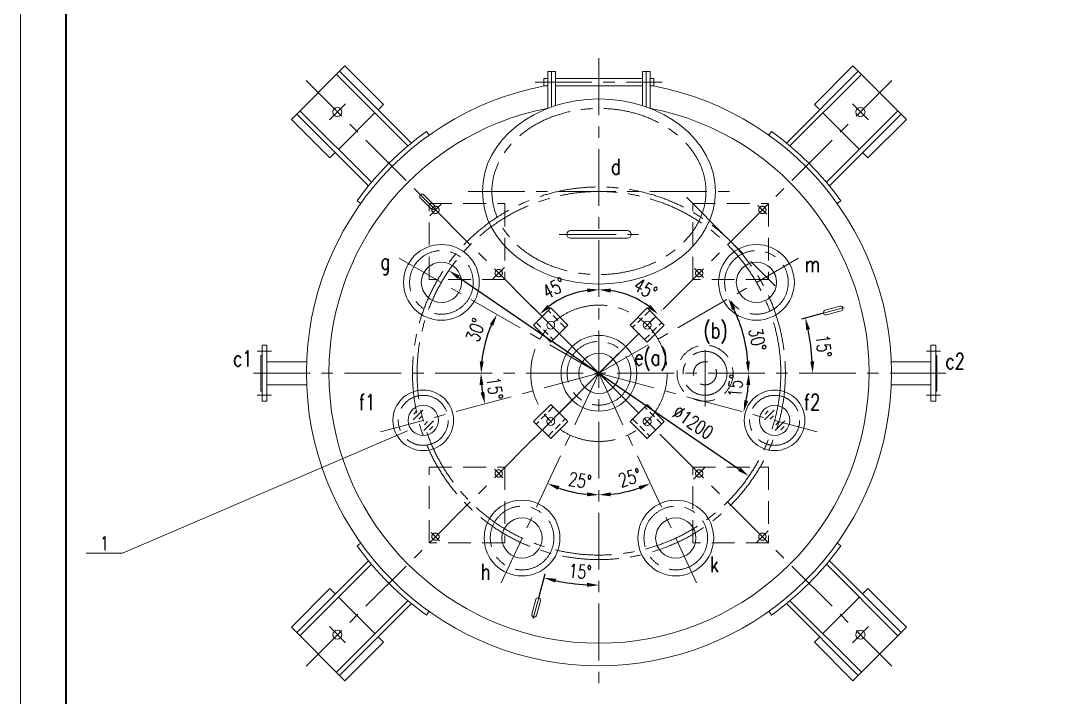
# Model space of a CAD drawing. Extents: x -17584 to -11284, y 1337 to 10247.
# Drawn here: x -17584 to -14200, y 3219 to 5453 of the extents above; entities that cross this region are included whole.
import ezdxf
from ezdxf.enums import TextEntityAlignment as Align

# ---------------------------------------------------------------- set-up
doc = ezdxf.new("R2010")
doc.units = 0
doc.header["$LTSCALE"] = 150
for name, pattern in [('CENTER', [2, 1.25, -0.25, 0.25, -0.25]), ('CONTINOUS', [0]), ('DASHED', [0.75, 0.5, -0.25])]:
    doc.linetypes.add(name, pattern=pattern)
doc.layers.get('0').update_dxf_attribs({"linetype": 'CONTINUOUS', "lineweight": 5})
for name, color, linetype, lineweight in [('CEN', 2, 'CENTER', 5), ('HGJ', 1, 'CONTINUOUS', 5), ('HGJX', 2, 'CENTER', 5), ('HGJY', 7, 'CONTINUOUS', 5), ('K1', 4, 'CONTINUOUS', 5), ('RENK', 7, 'CONTINUOUS', 5), ('TANK', 1, 'CONTINUOUS', 5), ('ZXX', 3, 'CONTINOUS', 5), ('ZZ', 1, 'CONTINUOUS', 5), ('ZZX', 2, 'CENTER', 5), ('zzy', 7, 'DASHED', 5)]:
    doc.layers.add(name, color=color, linetype=linetype, lineweight=lineweight)
doc.styles.add('HZFS', font='simplex.shx', dxfattribs={"width": 0.75, "bigfont": 'hzfs.shx'})
doc.styles.get("Standard").update_dxf_attribs({"font": 'simplex.shx', "width": 0.75, "bigfont": 'hzfs.shx'})
doc.dimstyles.get("Standard").update_dxf_attribs({"dimtxt": 0.18, "dimasz": 0.18, "dimexe": 0.18, "dimexo": 0.0625, "dimgap": 0.09, "dimtad": 0, "dimtih": 1, "dimtoh": 1, "dimdec": 4, "dimzin": 0, "dimdsep": 46, "dimtxsty": 'Standard', "dimcen": 0.09, "dimadec": 0, "dimazin": 0, "dimtfac": 1, "dimtdec": 4, "dimtofl": 0, "dimtmove": 0, "dimatfit": 3, "dimfxl": 1, "dimtolj": 1, "dimtzin": 0, "dimarcsym": 0})

# ---------------------------------------------------------------- blocks, each defined once
blk = doc.blocks.new('*D82')
at = {"color": 4, "lineweight": -2}
blk.add_arc((-15675.9, 4289.1), 276.1, 98.1009, 126.8991, dxfattribs=at)
at = {"color": 4}
for points in [[(-15715.2, 4568.9), (-15714.3, 4555.9), (-15675.9, 4565.1)], [(-15837.4, 4504.9), (-15845.9, 4514.7), (-15871.1, 4484.3)]]:
    blk.add_solid(points, dxfattribs=at)
at = {"color": 7, "insert": (-15824, 4570.5), "char_height": 45, "attachment_point": 5, "rotation": 27.7588, "style": 'HZFS'}
blk.add_mtext('\\A1;45°', dxfattribs=at)
blk = doc.blocks.new('*D83')
at = {"color": 4, "lineweight": -2}
blk.add_arc((-15675.9, 4289.1), 275.8, 53.1084, 81.8916, dxfattribs=at)
at = {"color": 4}
for points in [[(-15637.4, 4555.6), (-15636.5, 4568.6), (-15675.9, 4564.9)], [(-15506, 4514.6), (-15514.5, 4504.7), (-15480.8, 4484.1)]]:
    blk.add_solid(points, dxfattribs=at)
at = {"color": 7, "insert": (-15522.2, 4567.3), "char_height": 45, "attachment_point": 5, "rotation": 331.0961, "style": 'HZFS'}
blk.add_mtext('\\A1;45°', dxfattribs=at)
blk = doc.blocks.new('*D84')
at = {"color": 4, "lineweight": -2}
blk.add_arc((-15675.9, 4289.1), 388.6, 155.7529, 174.2471, dxfattribs=at)
at = {"color": 4}
for points in [[(-16035.9, 4451.6), (-16024.4, 4445.7), (-16012.4, 4483.4)], [(-16056, 4327.7), (-16069, 4328.3), (-16064.4, 4289.1)]]:
    blk.add_solid(points, dxfattribs=at)
at = {"color": 7, "insert": (-16082, 4432.1), "char_height": 45, "attachment_point": 5, "rotation": 70.5915, "style": 'HZFS'}
blk.add_mtext('\\A1;30°', dxfattribs=at)
blk = doc.blocks.new('*D85')
at = {"color": 4, "lineweight": -2}
blk.add_arc((-15675.9, 4289.1), 492.9, 4.5347, 25.4653, dxfattribs=at)
at = {"color": 4}
for points in [[(-15236.6, 4498), (-15225.1, 4504), (-15249, 4535.5)], [(-15178, 4328.3), (-15191, 4327.8), (-15183, 4289.1)]]:
    blk.add_solid(points, dxfattribs=at)
at = {"color": 7, "insert": (-15152.8, 4400.7), "char_height": 45, "attachment_point": 5, "rotation": 282.049, "style": 'HZFS'}
blk.add_mtext('\\A1;30°', dxfattribs=at)
blk = doc.blocks.new('*D86')
at = {"color": 4, "lineweight": -2}
blk.add_line((-14939.2, 4486.4), (-15008.1, 4468), dxfattribs=at)
blk.add_arc((-15675.9, 4289.1), 704.8, 3.1708, 11.8292, dxfattribs=at)
at = {"color": 4}
for points in [[(-14992.3, 4432), (-14979.7, 4435.1), (-14995.1, 4471.5)], [(-14965.6, 4328.2), (-14978.6, 4327.9), (-14971, 4289.1)]]:
    blk.add_solid(points, dxfattribs=at)
at = {"color": 7, "insert": (-14934.4, 4378.7), "char_height": 45, "attachment_point": 5, "rotation": 276.891, "style": 'HZFS'}
blk.add_mtext('\\A1;15°', dxfattribs=at)
blk = doc.blocks.new('*D87')
at = {"color": 4, "lineweight": -2}
blk.add_arc((-15675.9, 4289.1), 389.3, 185.7428, 189.2572, dxfattribs=at)
at = {"color": 4}
for points in [[(-16069.7, 4249.8), (-16056.7, 4250.4), (-16065.1, 4289.1)], [(-16053.7, 4227.8), (-16066.4, 4225.1), (-16051.9, 4188.3)]]:
    blk.add_solid(points, dxfattribs=at)
at = {"color": 7, "insert": (-16019.5, 4239.1), "char_height": 45, "attachment_point": 5, "rotation": 278.2648, "style": 'HZFS'}
blk.add_mtext('\\A1;15°', dxfattribs=at)
blk = doc.blocks.new('*D88')
at = {"color": 4, "lineweight": -2}
blk.add_arc((-15675.9, 4289.1), 494.2, 349.523, 355.477, dxfattribs=at)
at = {"color": 4}
for points in [[(-15189.7, 4250.4), (-15176.7, 4249.8), (-15181.7, 4289.1)], [(-15183.6, 4197.8), (-15196.3, 4200.6), (-15198.5, 4161.2)]]:
    blk.add_solid(points, dxfattribs=at)
at = {"color": 7, "insert": (-15225.6, 4247.9), "char_height": 45, "attachment_point": 5, "rotation": 84.7713, "style": 'HZFS'}
blk.add_mtext('\\A1;15°', dxfattribs=at)
blk = doc.blocks.new('*D89')
at = {"color": 4, "lineweight": -2}
blk.add_arc((-15675.9, 4289.1), 401.3, 250.5706, 264.4294, dxfattribs=at)
at = {"color": 4}
for points in [[(-15811.8, 3904.6), (-15806.9, 3916.6), (-15845.5, 3925.4)], [(-15714.5, 3896.2), (-15715.1, 3883.2), (-15675.9, 3887.8)]]:
    blk.add_solid(points, dxfattribs=at)
at = {"color": 7, "insert": (-15738.3, 3935.2), "char_height": 45, "attachment_point": 5, "rotation": 349.9972, "style": 'HZFS'}
blk.add_mtext('\\A1;25°', dxfattribs=at)
blk = doc.blocks.new('*D90')
at = {"color": 4, "lineweight": -2}
blk.add_line((-15873.2, 3552.4), (-15853.3, 3626.8), dxfattribs=at)
blk.add_arc((-15675.9, 4289.1), 699.2, 258.1965, 266.8035, dxfattribs=at)
at = {"color": 4}
for points in [[(-15820.4, 3598.4), (-15817.4, 3611), (-15856.8, 3613.7)], [(-15714.7, 3597.5), (-15715, 3584.5), (-15675.9, 3589.9)]]:
    blk.add_solid(points, dxfattribs=at)
at = {"color": 7, "insert": (-15737.9, 3634.8), "char_height": 45, "attachment_point": 5, "rotation": 354.5812, "style": 'HZFS'}
blk.add_mtext('\\A1;15°', dxfattribs=at)
blk = doc.blocks.new('*D91')
at = {"color": 4, "lineweight": -2}
blk.add_arc((-15675.9, 4289.1), 401.3, 275.5711, 289.4289, dxfattribs=at)
at = {"color": 4}
for points in [[(-15636.6, 3883.2), (-15637.2, 3896.2), (-15675.9, 3887.8)], [(-15544.8, 3916.7), (-15539.9, 3904.6), (-15506.3, 3925.4)]]:
    blk.add_solid(points, dxfattribs=at)
at = {"color": 7, "insert": (-15573.9, 3944.6), "char_height": 45, "attachment_point": 5, "rotation": 16.4903, "style": 'HZFS'}
blk.add_mtext('\\A1;25°', dxfattribs=at)
blk = doc.blocks.new('*D93')
at = {"color": 4, "lineweight": -2}
blk.add_line((-16138.8, 4606), (-15213, 3972.1), dxfattribs=at)
at = {"color": 4}
for points in [[(-16135.1, 4611.4), (-16142.4, 4600.6), (-16170.9, 4628)], [(-15209.3, 3977.5), (-15216.6, 3966.8), (-15180.8, 3950.1)]]:
    blk.add_solid(points, dxfattribs=at)
at = {"color": 7, "insert": (-15365.1, 4127.2), "char_height": 45, "attachment_point": 5, "rotation": 325.6016, "style": 'HZFS'}
blk.add_mtext('\\A1;∅1200', dxfattribs=at)

msp = doc.modelspace()

# ---------------------------------------------------------------- linework, layer by layer
for p, q in [((-17583.92645, 10246.59829), (-17583.92645, 1336.59829)), ((-16267.97401, 4881.18136), (-16215.11777, 4828.32513)), ((-14867.01833, 4505.79642), (-14939.22128, 4486.4497)), ((-17246.9887, 3695.82436), (-16307.07951, 4099.17295)), ((-15892.58906, 3480.22568), (-15873.24234, 3552.42864))]:
    msp.add_line(p, q)
at = {"layer": 'CEN'}
msp.add_line((-15325.86046, 4179.30796), (-15325.86046, 4398.24364), dxfattribs=at)
at = {"layer": 'HGJ'}
for p, q in [((-16786.86046, 4196.56782), (-16786.86046, 4381.56782)), ((-16786.86046, 4381.56782), (-16770.86046, 4381.56782)), ((-16770.86046, 4381.56782), (-16770.86046, 4196.56782)), ((-14580.86046, 4381.56782), (-14580.86046, 4196.56782)), ((-14564.86046, 4381.56782), (-14580.86046, 4381.56782)), ((-14564.86046, 4196.56782), (-14564.86046, 4381.56782)), ((-16790.86046, 4230.06782), (-16790.86046, 4348.06782)), ((-16790.86046, 4348.06782), (-16786.86046, 4348.06782)), ((-14560.86046, 4348.06782), (-14564.86046, 4348.06782)), ((-14560.86046, 4230.06782), (-14560.86046, 4348.06782)), ((-16770.86046, 4327.06782), (-16640.11199, 4327.06782)), ((-14580.86046, 4327.06782), (-14711.60894, 4327.06782)), ((-16770.86046, 4251.06782), (-16640.11199, 4251.06782)), ((-14580.86046, 4251.06782), (-14711.60894, 4251.06782)), ((-16786.86046, 4230.06782), (-16790.86046, 4230.06782)), ((-14564.86046, 4230.06782), (-14560.86046, 4230.06782)), ((-16770.86046, 4196.56782), (-16786.86046, 4196.56782)), ((-14580.86046, 4196.56782), (-14564.86046, 4196.56782))]:
    msp.add_line(p, q, dxfattribs=at)
for centre, radius in [((-16195.47571, 4589.06782), 125), ((-15156.24522, 4589.06782), 125), ((-16195.47571, 4589.06782), 66.5), ((-15156.24522, 4589.06782), 66.5), ((-15675.86046, 4289.06782), 125), ((-15675.86046, 4289.06782), 66.5), ((-16255.41596, 4133.7764), 100), ((-15096.30497, 4133.7764), 100), ((-16255.41596, 4133.7764), 50), ((-15096.30497, 4133.7764), 50), ((-15929.43142, 3745.28315), 125), ((-15422.28951, 3745.28315), 125), ((-15929.43142, 3745.28315), 66.5), ((-15422.28951, 3745.28315), 66.5)]:
    msp.add_circle(centre, radius, dxfattribs=at)
at = {"layer": 'HGJ', "color": 7, "linetype": 'DASHED'}
for radius in [92.5, 38]:
    msp.add_circle((-15325.86046, 4289.06782), radius, dxfattribs=at)
at = {"layer": 'HGJX'}
for p, q in [((-16755.86046, 4361.56782), (-16802.86046, 4361.56782)), ((-14595.86046, 4361.56782), (-14548.86046, 4361.56782)), ((-16755.86046, 4216.56782), (-16802.86046, 4216.56782)), ((-14595.86046, 4216.56782), (-14548.86046, 4216.56782))]:
    msp.add_line(p, q, dxfattribs=at)
for centre, radius in [((-16195.47571, 4589.06782), 105), ((-15156.24522, 4589.06782), 105), ((-15675.86046, 4289.06782), 105), ((-15325.86046, 4289.06782), 72.5), ((-16255.41596, 4133.7764), 82.5), ((-15096.30497, 4133.7764), 82.5), ((-15929.43142, 3745.28315), 105), ((-15422.28951, 3745.28315), 105)]:
    msp.add_circle(centre, radius, dxfattribs=at)
at = {"layer": 'HGJY'}
for p, q in [((-16257.18373, 4167.36397), (-16289.00353, 4135.54416)), ((-16276.27561, 4165.24265), (-16286.88221, 4154.63605)), ((-15098.07274, 4167.36397), (-15129.89254, 4135.54416)), ((-15117.16462, 4165.24265), (-15127.77122, 4154.63605)), ((-16259.30505, 4148.27208), (-16269.91165, 4137.66548)), ((-16221.82839, 4132.00863), (-16253.64819, 4100.18882)), ((-16240.92027, 4129.88731), (-16251.52687, 4119.28071)), ((-15100.19406, 4148.27208), (-15110.80066, 4137.66548)), ((-15062.7174, 4132.00863), (-15094.5372, 4100.18882)), ((-15081.80928, 4129.88731), (-15092.41588, 4119.28071)), ((-16223.94971, 4112.91675), (-16234.55631, 4102.31014)), ((-15064.83872, 4112.91675), (-15075.44532, 4102.31014)), ((-17246.9887, 3695.82436), (-17366.9887, 3695.82436))]:
    msp.add_line(p, q, dxfattribs=at)
at = {"layer": 'K1', "const_width": 6}
msp.add_lwpolyline([(-11433.92645, 1486.59829), (-11433.92645, 9871.59829), (-17433.92645, 9871.59829), (-17433.92645, 1486.59829)], close=True, dxfattribs=at)
at = {"layer": 'RENK', "color": 1, "linetype": 'Continuous'}
for p, q in [((-15844.61046, 5284.6544), (-15844.61046, 5163.49482)), ((-15819.61046, 5284.6544), (-15844.61046, 5284.6544)), ((-15832.11046, 5284.6544), (-15832.11046, 5168.12945)), ((-15819.61046, 5284.6544), (-15819.61046, 5172.34029)), ((-15532.11046, 5284.6544), (-15532.11046, 5172.34029)), ((-15532.11046, 5284.6544), (-15507.11046, 5284.6544)), ((-15519.61046, 5284.6544), (-15519.61046, 5168.12945)), ((-15507.11046, 5284.6544), (-15507.11046, 5163.49482)), ((-15844.61046, 5262.40977), (-15857.11046, 5262.40977)), ((-15844.61046, 5262.40977), (-15857.11046, 5262.40977)), ((-15857.11046, 5262.40977), (-15857.11046, 5237.40977)), ((-15819.61046, 5262.40977), (-15532.11046, 5262.40977)), ((-15507.11046, 5262.40977), (-15494.61046, 5262.40977)), ((-15507.11046, 5262.40977), (-15494.61046, 5262.40977)), ((-15494.61046, 5262.40977), (-15494.61046, 5237.40977)), ((-15844.61046, 5237.40977), (-15857.11046, 5237.40977)), ((-15844.61046, 5237.40977), (-15857.11046, 5237.40977)), ((-15819.61046, 5237.40977), (-15532.11046, 5237.40977)), ((-15507.11046, 5237.40977), (-15494.61046, 5237.40977)), ((-15507.11046, 5237.40977), (-15494.61046, 5237.40977)), ((-15582.11046, 4759.82794), (-15769.61046, 4759.82794)), ((-15582.11046, 4734.82794), (-15769.61046, 4734.82794))]:
    msp.add_line(p, q, dxfattribs=at)
for centre, start, end in [((-15769.61046, 4747.32794), 90, 270), ((-15582.11046, 4747.32794), 270, 90)]:
    msp.add_arc(centre, 12.5, start, end, dxfattribs=at)
msp.add_ellipse((-15675.86046, 4889.06782), major_axis=(384.375, 0), ratio=0.7946312237, dxfattribs=at)
at = {"layer": 'TANK', "color": 7, "linetype": 'CENTER'}
for p, q in [((-15675.86046, 5328.86422), (-15675.86046, 3260.21635)), ((-15675.86046, 4289.06782), (-16642.19711, 5255.40447)), ((-15675.86046, 4289.06782), (-14709.52382, 5255.40447)), ((-16107.76949, 4889.06782), (-15243.95144, 4889.06782)), ((-15806.60585, 4747.32794), (-15545.11508, 4747.32794)), ((-15675.86046, 4289.06782), (-16334.50546, 4669.33669)), ((-15675.86046, 4289.06782), (-15017.21547, 4669.33669)), ((-15899.29187, 4512.49923), (-15461.49818, 4074.70554)), ((-15893.27991, 4071.64838), (-15468.30099, 4496.62729)), ((-16815.69756, 4289.06782), (-14531.35628, 4289.06782)), ((-15675.86046, 4289.06782), (-16642.19711, 3322.73117)), ((-15675.86046, 4289.06782), (-16396.15501, 4096.06548)), ((-15675.86046, 4289.06782), (-15998.1613, 3597.89145)), ((-15675.86046, 4289.06782), (-15353.55963, 3597.89145)), ((-15675.86046, 4289.06782), (-14955.56592, 4096.06548)), ((-15675.86046, 4289.06782), (-14709.52382, 3322.73117))]:
    msp.add_line(p, q, dxfattribs=at)
at = {"layer": 'TANK'}
for p, q in [((-16253.5667, 4878.08777), (-16218.21137, 4842.73243)), ((-16264.88041, 4866.77406), (-16229.52507, 4831.41872)), ((-14881.04221, 4510.32094), (-14929.3385, 4497.37999)), ((-14876.90111, 4494.86613), (-14925.1974, 4481.92518)), ((-15897.11358, 3494.24957), (-15884.17263, 3542.54586)), ((-15881.65877, 3490.10846), (-15868.71782, 3538.40475))]:
    msp.add_line(p, q, dxfattribs=at)
at = {"layer": 'TANK', "color": 7, "linetype": 'CENTER'}
for radius in [600, 225]:
    msp.add_circle((-15675.86046, 4289.06782), radius, dxfattribs=at)
at = {"layer": 'TANK'}
for centre, radius, start, end in [((-15675.86046, 4289.06782), 965, 100.66136629, 79.33863371), ((-15675.86046, 4289.06782), 891, 100.76616886, 79.23383114), ((-16259.22356, 4872.43092), 8, 45, 225), ((-16223.86822, 4837.07558), 8, 225, 45), ((-14878.97166, 4502.59353), 8, 285, 105), ((-14927.26795, 4489.65258), 8, 105, 285), ((-15876.44522, 3540.47531), 8, 345, 165), ((-15889.38618, 3492.17902), 8, 165, 345)]:
    msp.add_arc(centre, radius, start, end, dxfattribs=at)
at = {"layer": 'TANK', "color": 7, "linetype": 'CENTER'}
msp.add_open_spline([(-15322.73546, 4889.06782), (-15322.73546, 4898.88911), (-15323.41987, 4908.7105), (-15326.88153, 4933.4529), (-15330.5783, 4948.31488), (-15341.14161, 4977.48213), (-15348.00955, 4991.7873), (-15364.81199, 5019.44816), (-15374.7473, 5032.80275), (-15397.47546, 5058.14359), (-15410.26826, 5070.12856), (-15438.38495, 5092.32415), (-15453.70826, 5102.53379), (-15486.45302, 5120.82088), (-15503.8737, 5128.89772), (-15540.29544, 5142.63328), (-15559.2957, 5148.29166), (-15598.29825, 5156.99008), (-15618.29976, 5160.02996), (-15658.68972, 5163.38409), (-15679.07741, 5163.69829), (-15719.6108, 5161.58993), (-15739.75574, 5159.1674), (-15779.1834, 5151.67082), (-15798.46535, 5146.59692), (-15835.57827, 5133.97671), (-15853.40844, 5126.4307), (-15887.08401, 5109.13305), (-15902.92862, 5099.38194), (-15932.17836, 5078.01647), (-15945.58284, 5066.40299), (-15969.5991, 5041.70979), (-15980.21067, 5028.63131), (-15998.40363, 5001.42765), (-16005.98563, 4987.30369), (-16017.99308, 4958.41234), (-16022.41987, 4943.64535), (-16028.07127, 4913.82744), (-16029.29701, 4898.7756), (-16028.53983, 4868.7108), (-16026.55673, 4853.69634), (-16019.39676, 4824.03323), (-16014.21859, 4809.38393), (-16000.72917, 4780.81932), (-15992.41671, 4766.90466), (-15972.80786, 4740.21851), (-15961.51108, 4727.4483), (-15936.19739, 4703.46892), (-15922.18083, 4692.26092), (-15891.8058, 4671.79332), (-15875.44803, 4662.53451), (-15840.86593, 4646.29197), (-15822.6424, 4639.3087), (-15784.87771, 4627.86457), (-15765.33734, 4623.40395), (-15725.53733, 4617.16274), (-15705.27844, 4615.38226), (-15664.66572, 4614.56415), (-15644.31264, 4615.52652), (-15604.13922, 4620.16031), (-15584.31963, 4623.83165), (-15545.82167, 4633.75399), (-15527.14407, 4640.00479), (-15491.49628, 4654.86512), (-15474.52688, 4663.47427), (-15442.79548, 4682.74743), (-15428.03424, 4693.41076), (-15401.12922, 4716.42125), (-15388.98592, 4728.76734), (-15367.61711, 4754.73121), (-15358.39145, 4768.34769), (-15343.04161, 4796.43565), (-15336.91641, 4810.90619), (-15327.8512, 4840.31758), (-15324.90977, 4855.25865), (-15323.01448, 4876.52509), (-15322.73546, 4882.79646), (-15322.73546, 4889.06782)], degree=3, knots=[0, 0, 0, 0, 0.1107206587, 0.1107206587, 0.2802141091, 0.2802141091, 0.4497075594, 0.4497075594, 0.6192010098, 0.6192010098, 0.7886944602, 0.7886944602, 0.9581879106, 0.9581879106, 1.1276813609, 1.1276813609, 1.2971748113, 1.2971748113, 1.4666682617, 1.4666682617, 1.6361617121, 1.6361617121, 1.8056551624, 1.8056551624, 1.9751486128, 1.9751486128, 2.1446420632, 2.1446420632, 2.3141355135, 2.3141355135, 2.4836289639, 2.4836289639, 2.6531224143, 2.6531224143, 2.8226158647, 2.8226158647, 2.992109315, 2.992109315, 3.1616027654, 3.1616027654, 3.3310962158, 3.3310962158, 3.5005896662, 3.5005896662, 3.6700831165, 3.6700831165, 3.8395765669, 3.8395765669, 4.0090700173, 4.0090700173, 4.1785634677, 4.1785634677, 4.348056918, 4.348056918, 4.5175503684, 4.5175503684, 4.6870438188, 4.6870438188, 4.8565372692, 4.8565372692, 5.0260307195, 5.0260307195, 5.1955241699, 5.1955241699, 5.3650176203, 5.3650176203, 5.5345110706, 5.5345110706, 5.704004521, 5.704004521, 5.8734979714, 5.8734979714, 6.0429914218, 6.0429914218, 6.2124848721, 6.2124848721, 6.2831853072, 6.2831853072, 6.2831853072, 6.2831853072], dxfattribs=at)
at = {"layer": 'ZXX', "linetype": 'CENTER'}
msp.add_line((-15886.42067, 5249.90977), (-15466.77503, 5249.90977), dxfattribs=at)
at = {"layer": 'ZZ'}
for p, q in [((-16531.45967, 5286.08838), (-16294.4973, 5049.12602)), ((-14820.26126, 5286.08838), (-15057.22362, 5049.12602)), ((-16542.06627, 5275.48178), (-16306.10956, 5039.52507)), ((-14809.65466, 5275.48178), (-15045.61137, 5039.52507)), ((-16672.88103, 5144.66703), (-16435.91866, 4907.70466)), ((-16662.27442, 5155.27363), (-16426.31771, 4919.31692)), ((-16534.9952, 5027.99441), (-16414.78705, 5148.20256)), ((-14936.93388, 5148.20256), (-14816.72573, 5027.99441)), ((-14689.4465, 5155.27363), (-14925.40322, 4919.31692)), ((-14678.8399, 5144.66703), (-14915.80227, 4907.70466)), ((-16236.24131, 5074.68752), (-16244.95189, 5086.89923)), ((-15115.47962, 5074.68752), (-15106.76904, 5086.89923)), ((-16461.48016, 4849.44867), (-16473.69187, 4858.15925)), ((-14890.24077, 4849.44867), (-14878.02906, 4858.15925)), ((-16461.48016, 3728.68698), (-16473.69187, 3719.9764)), ((-14890.24077, 3728.68698), (-14878.02906, 3719.9764)), ((-16672.88103, 3433.46862), (-16435.91866, 3670.43098)), ((-16662.27442, 3422.86202), (-16426.31771, 3658.81873)), ((-14689.4465, 3422.86202), (-14925.40322, 3658.81873)), ((-14678.8399, 3433.46862), (-14915.80227, 3670.43098)), ((-16542.06627, 3302.65386), (-16306.10956, 3538.61058)), ((-16414.78705, 3429.93308), (-16534.9952, 3550.14124)), ((-16531.45967, 3292.04726), (-16294.4973, 3529.00963)), ((-14820.26126, 3292.04726), (-15057.22362, 3529.00963)), ((-14809.65466, 3302.65386), (-15045.61137, 3538.61058)), ((-14816.72573, 3550.14124), (-14936.93388, 3429.93308)), ((-16236.24131, 3503.44812), (-16244.95189, 3491.23642)), ((-15115.47962, 3503.44812), (-15106.76904, 3491.23642))]:
    msp.add_line(p, q, dxfattribs=at)
for points in [[(-16545.60181, 5017.38781), (-16563.27947, 4999.71014), (-16690.5587, 5126.98936), (-16513.782, 5303.76605), (-16386.50278, 5176.48683), (-16404.18045, 5158.80916)], [(-14947.54048, 5158.80916), (-14965.21815, 5176.48683), (-14837.93893, 5303.76605), (-14661.16223, 5126.98936), (-14788.44145, 4999.71014), (-14806.11912, 5017.38781)], [(-16404.18045, 3419.32648), (-16386.50278, 3401.64881), (-16513.782, 3274.36959), (-16690.5587, 3451.14629), (-16563.27947, 3578.42551), (-16545.60181, 3560.74784)], [(-14806.11912, 3560.74784), (-14788.44145, 3578.42551), (-14661.16223, 3451.14629), (-14837.93893, 3274.36959), (-14965.21815, 3401.64881), (-14947.54048, 3419.32648)]]:
    msp.add_lwpolyline(points, dxfattribs=at)
for points in [[(-15891.52803, 4448.16685), (-15834.95949, 4391.59831), (-15778.39095, 4448.16685), (-15834.95949, 4504.73539)], [(-15516.76144, 4504.73539), (-15573.32998, 4448.16685), (-15516.76144, 4391.59831), (-15460.1929, 4448.16685)], [(-15834.95949, 4073.40025), (-15778.39095, 4129.9688), (-15834.95949, 4186.53734), (-15891.52803, 4129.9688)], [(-15460.1929, 4129.9688), (-15516.76144, 4186.53734), (-15573.32998, 4129.9688), (-15516.76144, 4073.40025)]]:
    msp.add_lwpolyline(points, close=True, dxfattribs=at)
for centre, radius in [((-16538.53074, 5151.7381), 15), ((-14813.19019, 5151.7381), 15), ((-15834.95949, 4448.16685), 13), ((-15516.76144, 4448.16685), 13), ((-15834.95949, 4129.9688), 13), ((-15516.76144, 4129.9688), 13), ((-16538.53074, 3426.39755), 15), ((-14813.19019, 3426.39755), 15)]:
    msp.add_circle(centre, radius, dxfattribs=at)
for start, end in [(125.50018164, 144.49981836), (35.50018164, 54.49981836), (215.50018164, 234.49981836), (305.50018164, 324.49981836)]:
    msp.add_arc((-15675.86046, 4289.06782), 980, start, end, dxfattribs=at)
at = {"layer": 'ZZX'}
for p, q in [((-16565.04724, 5125.22159), (-16512.01423, 5178.2546)), ((-14839.7067, 5178.2546), (-14786.67369, 5125.22159)), ((-16234.12127, 4809.14486), (-16195.9375, 4847.32863)), ((-15387.18412, 4870.13282), (-15094.79547, 4577.74417)), ((-15151.77638, 4843.32158), (-15122.23975, 4813.78495)), ((-16025.52477, 4600.54836), (-15987.341, 4638.73213)), ((-15360.79333, 4635.14553), (-15330.54176, 4604.89396)), ((-15992.39039, 3944.4529), (-16020.58669, 3972.64921)), ((-15326.19616, 3977.58729), (-15364.37993, 3939.40352)), ((-16201.44515, 3736.31466), (-16229.1001, 3763.96961)), ((-15117.59966, 3768.99079), (-15155.78343, 3730.80702)), ((-16512.01423, 3399.88105), (-16565.04724, 3452.91405)), ((-14786.67369, 3452.91405), (-14839.7067, 3399.88105))]:
    msp.add_line(p, q, dxfattribs=at)
msp.add_circle((-15675.86046, 4289.06782), 615, dxfattribs=at)
at = {"layer": 'zzy', "ltscale": 0.3}
for p, q in [((-15786.87623, 4439.68157), (-15843.44477, 4496.25011)), ((-15508.27616, 4496.25011), (-15564.8447, 4439.68157)), ((-15883.04275, 4456.65213), (-15826.47421, 4400.08359)), ((-15525.24672, 4400.08359), (-15468.67818, 4456.65213)), ((-15826.47421, 4178.05206), (-15883.04275, 4121.48352)), ((-15468.67818, 4121.48352), (-15525.24672, 4178.05206)), ((-15843.44477, 4081.88554), (-15786.87623, 4138.45408)), ((-15564.8447, 4138.45408), (-15508.27616, 4081.88554))]:
    msp.add_line(p, q, dxfattribs=at)
at = {"layer": 'zzy'}
for points in [[(-16235.71226, 4848.91962), (-15985.75001, 4848.91962), (-15985.75001, 4598.95737), (-16235.71226, 4598.95737), (-16235.71226, 4848.91962)], [(-15116.00867, 4848.91962), (-15116.00867, 4598.95737), (-15365.97092, 4598.95737), (-15365.97092, 4848.91962), (-15116.00867, 4848.91962)], [(-16235.71226, 3729.21603), (-16235.71226, 3979.17828), (-15985.75001, 3979.17828), (-15985.75001, 3729.21603), (-16235.71226, 3729.21603)], [(-15116.00867, 3729.21603), (-15365.97092, 3729.21603), (-15365.97092, 3979.17828), (-15116.00867, 3979.17828), (-15116.00867, 3729.21603)]]:
    msp.add_lwpolyline(points, dxfattribs=at)
for centre in [(-16215.02938, 4828.23674), (-15136.69154, 4828.23674), (-16006.43288, 4619.64024), (-15345.28804, 4619.64024), (-16006.43288, 3958.4954), (-15345.28804, 3958.4954), (-16215.02938, 3749.8989), (-15136.69154, 3749.8989)]:
    msp.add_circle(centre, 12, dxfattribs=at)

# ---------------------------------------------------------------- texts
at = {"layer": 'HGJY', "style": 'HZFS', "width": 0.75}
for s, p in [('d', (-15619.6828, 4971.03029)), ('g', (-16380.47571, 4649.06782)), ('m', (-14971.24522, 4649.06782)), ('(b)', (-15291.12238, 4427.06068)), ('e(a)', (-15504.22287, 4337.65425)), ('c1', (-16850.86046, 4337.97695)), ('c2', (-14500.86046, 4329.22174)), ('f1', (-16440.41596, 4193.7764)), ('f2', (-14972.56798, 4193.7764)), ('h', (-16049.35944, 3634.11422))]:
    msp.add_text(s, height=52.5, dxfattribs=at).set_placement(p, align=Align.MIDDLE)
msp.add_text('1', height=45, dxfattribs=at).set_placement((-17306.9887, 3705.51232), align=Align.CENTER)
msp.add_text('k', height=52.5, dxfattribs=at).set_placement((-15309.15242, 3632.14607))

# ---------------------------------------------------------------- dimensions: what is measured, and where the dimension line sits
for base, line1, line2, picture, middle in [((-15747.31212, 4555.72903), ((-15675.86046, 5328.86422), (-15675.86046, 3260.21635)), ((-15675.86046, 4289.06782), (-16642.19711, 5255.40447)), '*D82', (-15804.4392, 4533.36487)), ((-15790.95201, 3904.63529), ((-15675.86046, 5328.86422), (-15675.86046, 3260.21635)), ((-15675.86046, 4289.06782), (-15998.1613, 3597.89145)), '*D89', (-15745.56293, 3893.87673)), ((-15797.26753, 3600.53413), ((-15892.58906, 3480.22568), (-15873.24234, 3552.42864)), ((-15675.86046, 5328.86422), (-15675.86046, 3260.21635)), '*D90', (-15741.88487, 3593.03686)), ((-15604.47497, 4555.48213), ((-15675.86046, 4289.06782), (-14709.52382, 5255.40447)), ((-15675.86046, 5328.86422), (-15675.86046, 3260.21635)), '*D83', (-15542.54876, 4530.52271)), ((-15617.70626, 3892.05235), ((-15675.86046, 4289.06782), (-15353.55963, 3597.89145)), ((-15675.86046, 5328.86422), (-15675.86046, 3260.21635)), '*D91', (-15561.96388, 3904.32016)), ((-16058.53718, 4356.54405), ((-15675.86046, 4289.06782), (-16334.50546, 4669.33669)), ((-16815.69756, 4289.06782), (-14531.35628, 4289.06782)), '*D84', (-16042.35893, 4418.19328)), ((-15212.69236, 4457.64722), ((-15675.86046, 4289.06782), (-15017.21547, 4669.33669)), ((-16815.69756, 4289.06782), (-14531.35628, 4289.06782)), '*D85', (-15193.82601, 4391.95851)), ((-14981.74662, 4411.45882), ((-14867.01833, 4505.79642), (-14939.22128, 4486.4497)), ((-16815.69756, 4289.06782), (-14531.35628, 4289.06782)), '*D86', (-14976.13035, 4373.63344)), ((-15189.20287, 4203.25696), ((-15675.86046, 4289.06782), (-14955.56592, 4096.06548)), ((-16815.69756, 4289.06782), (-14531.35628, 4289.06782)), '*D88', (-15183.7517, 4244.03355)), ((-16063.64427, 4255.14114), ((-15675.86046, 4289.06782), (-16396.15501, 4096.06548)), ((-16815.69756, 4289.06782), (-14531.35628, 4289.06782)), '*D87', (-16061.08274, 4233.11163))]:
    dim = msp.add_angular_dim_2l(base=base, line1=line1, line2=line2, dimstyle='Standard', override={"dimtxt": 45, "dimasz": 39, "dimexe": 13.5, "dimexo": 0, "dimgap": 19.5, "dimtad": 1, "dimtih": 0, "dimtoh": 0, "dimzin": 8, "dimtxsty": 'HZFS', "dimcen": 0, "dimclrd": 4, "dimclre": 4, "dimclrt": 7, "dimtfac": 0.7, "dimtofl": 1, "dimatfit": 2})
    dim.commit()
    dim.dimension.update_dxf_attribs({"geometry": picture, "text_midpoint": middle, "dimtype": 162})
dim = msp.add_diameter_dim_2p(p1=(-16170.93821, 4628.03394), p2=(-15180.78272, 3950.1017), dimstyle='Standard', override={"dimtxt": 45, "dimasz": 39, "dimexe": 13.5, "dimexo": 0, "dimgap": 19.5, "dimtad": 1, "dimtih": 0, "dimtoh": 0, "dimzin": 8, "dimtxsty": 'HZFS', "dimcen": 0, "dimclrd": 4, "dimclre": 4, "dimclrt": 7, "dimtfac": 0.7, "dimtofl": 1, "dimatfit": 2})
dim.commit()
dim.dimension.update_dxf_attribs({"geometry": '*D93', "text_midpoint": (-15388.87102, 4092.57404), "dimtype": 163})

doc.saveas('drawing.dxf')
